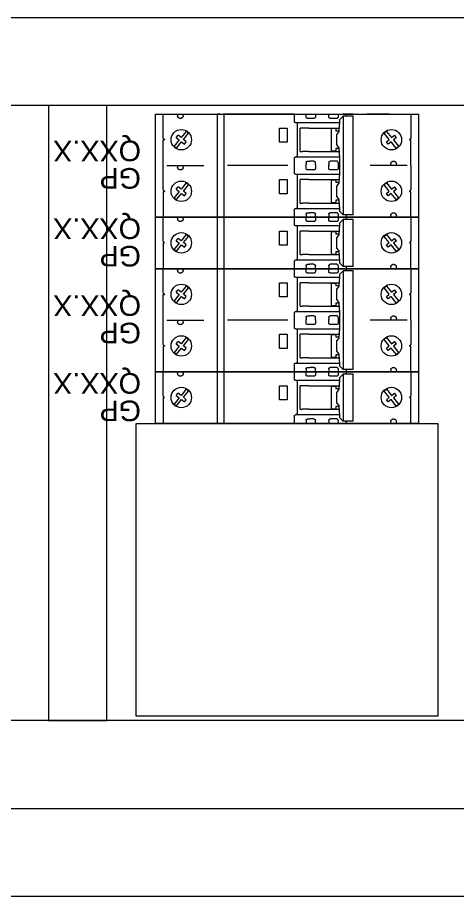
# Model space of a CAD drawing. Header units: millimetres. Extents: x 0 to 3797, y 0 to 1394.
# Drawn here: x 1576.5 to 1726.8, y 638.7 to 938.7 of the extents above; entities that cross this region are included whole.
import ezdxf

# ---------------------------------------------------------------- set-up
doc = ezdxf.new("R2010")
doc.units = ezdxf.units.MM
doc.layers.add('eProC - L2', color=41, linetype='Continuous', lineweight=20)
doc.styles.get("Standard").update_dxf_attribs({"font": 'arial.ttf'})

# ---------------------------------------------------------------- blocks, each defined once
blk = doc.blocks.new('eProC_S5Y_2Pv03')
at = {"layer": 'eProC - L2'}
for p, q in [((0, 0), (35.2, 0)), ((0, -89.8), (0, 0)), ((0, 0), (17.93, 0)), ((35.2, 0), (35.2, -89.8)), ((8.8, -2.6), (0, -2.6)), ((9.3, -2.6), (26.4, -2.6)), ((26.9, -2.6), (35, -2.6)), ((0, -3.45), (0, -17.72)), ((17.6, -3.86), (17.6, -16.52)), ((35.2, -3.45), (35.2, -17.72)), ((17.6, -7.5), (16.99, -7.52)), ((35.2, -7.5), (34.59, -7.52)), ((16.99, -9.47), (17.6, -9.53)), ((34.59, -9.47), (35.2, -9.53)), ((35.2, -9.83), (35.2, -17.6)), ((0, -21.14), (35.2, -21.14)), ((0, -47.52), (0, -23.2)), ((35.2, -23.35), (0, -23.35)), ((35.2, -21.93), (35.2, -21)), ((35.2, -47.52), (35.2, -23.2)), ((35.2, -23.35), (35.2, -47.52)), ((17.6, -45.16), (17.6, -24.57)), ((8, -42.3), (12.8, -42.3)), ((8, -44.94), (8, -42.3)), ((12.8, -44.94), (8, -44.94)), ((12.8, -42.3), (12.8, -44.94)), ((25.6, -42.3), (30.4, -42.3)), ((25.6, -44.94), (25.6, -42.3)), ((30.4, -44.94), (25.6, -44.94)), ((30.4, -42.3), (30.4, -44.94)), ((0.2, -47.52), (2.8, -47.52)), ((14.8, -47.52), (17.8, -47.52)), ((17.8, -47.52), (20.4, -47.52)), ((32.4, -47.52), (35, -47.52)), ((3, -48.55), (14.6, -48.55)), ((4.8, -49.39), (12.8, -49.39)), ((20.6, -48.55), (32.2, -48.55)), ((22.4, -49.39), (30.4, -49.39)), ((1.03, -51.44), (0.2, -51.4)), ((1.03, -51.44), (1.03, -51.44)), ((18.63, -51.44), (17.8, -51.4)), ((18.63, -51.44), (18.63, -51.44)), ((0.2, -54.64), (1.03, -54.6)), ((17.8, -54.66), (16.57, -54.6)), ((17.8, -54.64), (18.63, -54.6)), ((35, -54.64), (34.17, -54.6)), ((0.2, -59.16), (0, -59.15)), ((1.03, -59.2), (0.2, -59.16)), ((16.57, -59.2), (17.4, -59.16)), ((18.63, -59.2), (17.4, -59.14)), ((17.8, -59.16), (17.6, -59.15)), ((34.17, -59.2), (35, -59.16)), ((0.2, -62.4), (0.2, -62.4)), ((1.03, -62.36), (1.03, -62.36)), ((4.98, -62.78), (3.56, -62.78)), ((4.98, -62.78), (5.92, -62.78)), ((5, -60.03), (5, -61.58)), ((12.6, -60.03), (5, -60.03)), ((5.8, -61.58), (5, -61.58)), ((5.8, -62.78), (5.8, -61.58)), ((6.06, -62.74), (7.04, -61.98)), ((7.18, -61.94), (10.42, -61.94)), ((10.56, -61.98), (11.54, -62.74)), ((11.68, -62.78), (12.62, -62.78)), ((12.6, -61.58), (11.8, -61.58)), ((11.8, -62.78), (11.8, -61.58)), ((12.6, -61.58), (12.6, -60.03)), ((14.04, -62.78), (12.62, -62.78)), ((14.6, -63), (14.6, -62.58)), ((17.8, -62.4), (17.8, -62.4)), ((18.63, -62.36), (18.63, -62.36)), ((22.58, -62.78), (21.16, -62.78)), ((22.58, -62.78), (23.52, -62.78)), ((22.6, -60.03), (22.6, -61.58)), ((30.2, -60.03), (22.6, -60.03)), ((23.4, -61.58), (22.6, -61.58)), ((23.4, -62.78), (23.4, -61.58)), ((23.66, -62.74), (24.64, -61.98)), ((24.78, -61.94), (28.02, -61.94)), ((28.16, -61.98), (29.14, -62.74)), ((29.28, -62.78), (30.22, -62.78)), ((30.2, -61.58), (29.4, -61.58)), ((29.4, -62.78), (29.4, -61.58)), ((30.2, -61.58), (30.2, -60.03)), ((31.64, -62.78), (30.22, -62.78)), ((32.2, -63), (32.2, -62.58)), ((1.92, -63.01), (3.1, -63.01)), ((14.5, -63.01), (16.85, -63.01)), ((16.85, -63.01), (20.7, -63.01)), ((32.1, -63.01), (33.28, -63.01)), ((0.75, -67.5), (4.85, -67.5)), ((4.85, -67.5), (16.85, -67.5)), ((16.85, -67.5), (22.45, -67.5)), ((22.45, -67.5), (34.45, -67.5)), ((0, -72.08), (0, -79.97)), ((17.6, -85.94), (17.6, -73.28)), ((35.2, -72.08), (35.2, -79.97)), ((35.2, -79.97), (35.2, -72.2)), ((0.61, -80.33), (0, -80.3)), ((18.21, -80.33), (17.6, -80.3)), ((0, -82.3), (0.61, -82.27)), ((17.6, -82.3), (18.21, -82.27)), ((0, -87.2), (8.8, -87.2)), ((35.2, -89.8), (0, -89.8)), ((17.6, -87.2), (9.3, -87.2)), ((17.6, -87.2), (26.4, -87.2)), ((35.2, -87.2), (26.9, -87.2))]:
    blk.add_line(p, q, dxfattribs=at)
for points in [[(5.97, -7.16), (8.1, -8.88)], [(8.74, -8.09), (6.61, -6.36)], [(8.1, -8.88), (7.3, -9.87)], [(9.54, -7.1), (8.74, -8.09)], [(9.54, -7.1), (10.34, -7.74)], [(9.54, -8.73), (10.34, -7.74)], [(11.67, -10.46), (9.54, -8.73)], [(23.57, -7.16), (25.7, -8.88)], [(26.34, -8.09), (24.21, -6.36)], [(25.7, -8.88), (24.9, -9.87)], [(27.14, -7.1), (26.34, -8.09)], [(27.14, -7.1), (27.94, -7.74)], [(27.14, -8.73), (27.94, -7.74)], [(29.27, -10.46), (27.14, -8.73)], [(7.3, -9.87), (8.09, -10.52)], [(8.09, -10.52), (8.89, -9.53)], [(8.89, -9.53), (11.02, -11.25)], [(24.9, -9.87), (25.69, -10.52)], [(25.69, -10.52), (26.49, -9.53)], [(26.49, -9.53), (28.62, -11.25)], [(0.75, -65.07), (0, -65.07)], [(1.92, -63.01), (0.75, -64.09)], [(0.75, -67.5), (0.75, -64.09)], [(34.45, -64.09), (0.75, -64.09)], [(33.28, -63.01), (34.45, -64.09)], [(34.45, -67.5), (34.45, -64.09)], [(35.2, -65.07), (34.45, -65.07)], [(35.2, -67.5), (35.2, -64.09)], [(5.97, -82.22), (8.1, -80.49)], [(7.3, -79.5), (8.09, -78.86)], [(8.1, -80.49), (7.3, -79.5)], [(8.09, -78.86), (8.89, -79.85)], [(8.89, -79.85), (11.02, -78.12)], [(11.67, -78.92), (9.54, -80.64)], [(9.54, -80.64), (10.34, -81.63)], [(23.57, -82.22), (25.7, -80.49)], [(24.9, -79.5), (25.69, -78.86)], [(25.7, -80.49), (24.9, -79.5)], [(25.69, -78.86), (26.49, -79.85)], [(26.49, -79.85), (28.62, -78.12)], [(29.27, -78.92), (27.14, -80.64)], [(27.14, -80.64), (27.94, -81.63)], [(8.74, -81.29), (6.61, -83.01)], [(9.54, -82.28), (8.74, -81.29)], [(9.54, -82.28), (10.34, -81.63)], [(26.34, -81.29), (24.21, -83.01)], [(27.14, -82.28), (26.34, -81.29)], [(27.14, -82.28), (27.94, -81.63)]]:
    blk.add_lwpolyline(points, dxfattribs=at)
for centre in [(8.82, -8.81), (26.42, -8.81), (8.82, -80.57), (26.42, -80.57)]:
    blk.add_circle(centre, 3.49, dxfattribs=at)
for centre, start, end in [((8.82, -8.81), 132.085, 149.9302), ((26.42, -8.81), 132.085, 149.9302), ((8.82, -8.81), 312.085, 329.9302), ((26.42, -8.81), 312.085, 329.9302), ((8.82, -80.57), 30.0698, 47.915), ((26.42, -80.57), 30.0698, 47.915), ((8.82, -80.57), 210.0698, 227.915), ((26.42, -80.57), 210.0698, 227.915)]:
    blk.add_arc(centre, 3.29, start, end, dxfattribs=at)
for points, knots in [([(8.8, -2.6), (8.8, -2.6), (8.8, -2.6), (8.8, -2.61), (8.8, -2.64), (8.8, -2.68), (8.8, -2.74), (8.8, -2.82), (8.8, -2.91), (8.8, -3.01), (8.8, -3.07), (8.8, -3.1)], [0, 0, 0, 0, 0.080758, 0.160392, 0.240099, 0.368585, 0.500066, 0.628554, 0.760036, 0.877963, 1, 1, 1, 1]), ([(9.3, -2.6), (9.3, -2.6), (9.3, -2.6), (9.29, -2.61), (9.27, -2.63), (9.25, -2.65), (9.23, -2.67), (9.19, -2.71), (9.15, -2.75), (9.08, -2.82), (9, -2.9), (8.9, -3), (8.84, -3.06), (8.8, -3.1)], [0, 0, 0, 0, 0.056117, 0.113833, 0.173777, 0.236509, 0.302522, 0.372235, 0.446007, 0.56933, 0.712859, 0.83153, 1, 1, 1, 1]), ([(26.4, -2.6), (26.4, -2.6), (26.4, -2.6), (26.4, -2.61), (26.4, -2.64), (26.4, -2.68), (26.4, -2.74), (26.4, -2.82), (26.4, -2.91), (26.4, -3.01), (26.4, -3.07), (26.4, -3.1)], [0, 0, 0, 0, 0.080758, 0.160392, 0.240099, 0.368585, 0.500066, 0.628554, 0.760036, 0.877963, 1, 1, 1, 1]), ([(26.9, -2.6), (26.9, -2.6), (26.9, -2.6), (26.89, -2.61), (26.87, -2.63), (26.85, -2.65), (26.83, -2.67), (26.79, -2.71), (26.75, -2.75), (26.68, -2.82), (26.6, -2.9), (26.5, -3), (26.44, -3.06), (26.4, -3.1)], [0, 0, 0, 0, 0.056117, 0.113833, 0.173777, 0.236509, 0.302522, 0.372235, 0.446007, 0.56933, 0.712859, 0.83153, 1, 1, 1, 1]), ([(16.99, -9.47), (16.96, -9.47), (16.9, -9.46), (16.81, -9.44), (16.7, -9.41), (16.57, -9.34), (16.43, -9.24), (16.3, -9.1), (16.19, -8.92), (16.12, -8.72), (16.09, -8.5), (16.12, -8.28), (16.19, -8.08), (16.3, -7.9), (16.43, -7.76), (16.57, -7.66), (16.72, -7.59), (16.86, -7.54), (16.95, -7.53), (16.99, -7.52)], [0, 0, 0, 0, 0.031513, 0.062833, 0.094232, 0.152293, 0.210532, 0.279327, 0.348301, 0.424071, 0.50002, 0.57579, 0.651739, 0.720534, 0.789508, 0.84757, 0.905809, 0.95275, 1, 1, 1, 1]), ([(34.59, -9.47), (34.56, -9.47), (34.5, -9.46), (34.41, -9.44), (34.3, -9.41), (34.17, -9.34), (34.03, -9.24), (33.9, -9.1), (33.79, -8.92), (33.72, -8.72), (33.69, -8.5), (33.72, -8.28), (33.79, -8.08), (33.9, -7.9), (34.03, -7.76), (34.17, -7.66), (34.32, -7.59), (34.46, -7.54), (34.55, -7.53), (34.59, -7.52)], [0, 0, 0, 0, 0.031513, 0.062833, 0.094232, 0.152293, 0.210532, 0.279327, 0.348301, 0.424071, 0.50002, 0.57579, 0.651739, 0.720534, 0.789508, 0.84757, 0.905809, 0.95275, 1, 1, 1, 1]), ([(2.8, -47.52), (2.83, -47.57), (2.88, -47.64), (2.93, -47.74), (2.97, -47.82), (2.99, -47.91), (3, -47.97), (3, -48.01)], [0, 0, 0, 0, 0.350015, 0.493309, 0.624855, 0.821183, 1, 1, 1, 1]), ([(14.6, -48.01), (14.6, -47.99), (14.6, -47.94), (14.62, -47.88), (14.64, -47.81), (14.67, -47.74), (14.72, -47.64), (14.77, -47.57), (14.8, -47.52)], [0, 0, 0, 0, 0.117446, 0.242847, 0.378002, 0.506391, 0.652474, 1, 1, 1, 1]), ([(20.4, -47.52), (20.43, -47.57), (20.48, -47.64), (20.53, -47.74), (20.57, -47.82), (20.59, -47.91), (20.6, -47.97), (20.6, -48.01)], [0, 0, 0, 0, 0.350015, 0.493309, 0.624855, 0.821183, 1, 1, 1, 1]), ([(32.2, -48.01), (32.2, -47.99), (32.2, -47.94), (32.22, -47.88), (32.24, -47.81), (32.27, -47.74), (32.32, -47.64), (32.37, -47.57), (32.4, -47.52)], [0, 0, 0, 0, 0.117446, 0.242847, 0.378002, 0.506391, 0.652474, 1, 1, 1, 1]), ([(3, -48.16), (3, -48.2), (3, -48.28), (3, -48.41), (3, -48.55), (3, -48.7), (3, -48.86), (3, -49.02), (3, -49.19), (3, -49.43), (3, -49.75), (3, -50.16), (3, -50.6), (3, -50.91), (3, -51.07)], [0, 0, 0, 0, 0.062736, 0.125281, 0.187695, 0.250043, 0.312387, 0.374792, 0.437318, 0.500031, 0.625212, 0.749931, 0.874692, 1, 1, 1, 1]), ([(4.8, -49.39), (4.8, -49.44), (4.8, -49.52), (4.8, -49.64), (4.8, -49.75), (4.8, -49.89), (4.8, -50.06), (4.8, -50.16), (4.8, -50.22)], [0, 0, 0, 0, 0.125424, 0.250193, 0.374902, 0.500146, 0.749703, 1, 1, 1, 1]), ([(12.8, -50.22), (12.8, -50.19), (12.8, -50.14), (12.8, -50.05), (12.8, -49.96), (12.8, -49.82), (12.8, -49.64), (12.8, -49.48), (12.8, -49.39)], [0, 0, 0, 0, 0.125424, 0.250193, 0.374902, 0.500146, 0.749703, 1, 1, 1, 1]), ([(12.8, -52.38), (12.8, -52.31), (12.8, -52.17), (12.8, -51.96), (12.8, -51.76), (12.8, -51.57), (12.8, -51.38), (12.8, -51.13), (12.8, -50.84), (12.8, -50.51), (12.8, -50.32), (12.8, -50.22)], [0, 0, 0, 0, 0.083508, 0.166833, 0.25006, 0.333277, 0.416572, 0.500032, 0.666688, 0.83311, 1, 1, 1, 1]), ([(14.6, -48.16), (14.6, -48.15), (14.6, -48.13), (14.6, -48.1), (14.6, -48.05), (14.6, -48.02), (14.6, -48.01)], [0, 0, 0, 0, 0.251193, 0.5, 0.748807, 1, 1, 1, 1]), ([(14.6, -51.22), (14.6, -51.14), (14.6, -50.97), (14.6, -50.73), (14.6, -50.5), (14.6, -50.27), (14.6, -50.05), (14.6, -49.84), (14.6, -49.63), (14.6, -49.37), (14.6, -49.06), (14.6, -48.72), (14.6, -48.42), (14.6, -48.25), (14.6, -48.16)], [0, 0, 0, 0, 0.062754, 0.125301, 0.187708, 0.250043, 0.312375, 0.374772, 0.437302, 0.500033, 0.625237, 0.749935, 0.874674, 1, 1, 1, 1]), ([(20.6, -48.16), (20.6, -48.2), (20.6, -48.28), (20.6, -48.41), (20.6, -48.55), (20.6, -48.7), (20.6, -48.86), (20.6, -49.02), (20.6, -49.19), (20.6, -49.43), (20.6, -49.75), (20.6, -50.16), (20.6, -50.6), (20.6, -50.91), (20.6, -51.07)], [0, 0, 0, 0, 0.062736, 0.125281, 0.187695, 0.250043, 0.312387, 0.374792, 0.437318, 0.500031, 0.625212, 0.749931, 0.874692, 1, 1, 1, 1]), ([(22.4, -49.39), (22.4, -49.44), (22.4, -49.52), (22.4, -49.64), (22.4, -49.75), (22.4, -49.89), (22.4, -50.06), (22.4, -50.16), (22.4, -50.22)], [0, 0, 0, 0, 0.125424, 0.250193, 0.374902, 0.500146, 0.749703, 1, 1, 1, 1]), ([(30.4, -50.22), (30.4, -50.19), (30.4, -50.14), (30.4, -50.05), (30.4, -49.96), (30.4, -49.82), (30.4, -49.64), (30.4, -49.48), (30.4, -49.39)], [0, 0, 0, 0, 0.125424, 0.250193, 0.374902, 0.500146, 0.749703, 1, 1, 1, 1]), ([(30.4, -52.38), (30.4, -52.31), (30.4, -52.17), (30.4, -51.96), (30.4, -51.76), (30.4, -51.57), (30.4, -51.38), (30.4, -51.13), (30.4, -50.84), (30.4, -50.51), (30.4, -50.32), (30.4, -50.22)], [0, 0, 0, 0, 0.083508, 0.166833, 0.25006, 0.333277, 0.416572, 0.500032, 0.666688, 0.83311, 1, 1, 1, 1]), ([(32.2, -48.16), (32.2, -48.15), (32.2, -48.13), (32.2, -48.1), (32.2, -48.05), (32.2, -48.02), (32.2, -48.01)], [0, 0, 0, 0, 0.251193, 0.5, 0.748807, 1, 1, 1, 1]), ([(32.2, -51.22), (32.2, -51.14), (32.2, -50.97), (32.2, -50.73), (32.2, -50.5), (32.2, -50.27), (32.2, -50.05), (32.2, -49.84), (32.2, -49.63), (32.2, -49.37), (32.2, -49.06), (32.2, -48.72), (32.2, -48.42), (32.2, -48.25), (32.2, -48.16)], [0, 0, 0, 0, 0.062754, 0.125301, 0.187708, 0.250043, 0.312375, 0.374772, 0.437302, 0.500033, 0.625237, 0.749935, 0.874674, 1, 1, 1, 1]), ([(1.03, -51.44), (1.05, -51.44), (1.08, -51.44), (1.14, -51.46), (1.21, -51.48), (1.28, -51.52), (1.35, -51.58), (1.42, -51.65), (1.46, -51.74), (1.49, -51.84), (1.5, -51.9), (1.5, -51.94)], [0, 0, 0, 0, 0.071618, 0.143308, 0.216363, 0.334035, 0.455285, 0.587191, 0.721903, 0.860899, 1, 1, 1, 1]), ([(1.5, -54.1), (1.5, -53.98), (1.5, -53.74), (1.5, -53.39), (1.5, -53.03), (1.5, -52.8), (1.5, -52.68)], [0, 0, 0, 0, 0.2501, 0.5, 0.7499, 1, 1, 1, 1]), ([(3, -51.07), (3, -51.13), (3, -51.26), (3, -51.46), (3, -51.66), (3, -51.87), (3, -52.08), (3, -52.3), (3, -52.52), (3, -52.67), (3, -52.75)], [0, 0, 0, 0, 0.12575, 0.250858, 0.375537, 0.5, 0.624463, 0.749142, 0.87425, 1, 1, 1, 1]), ([(3, -52.75), (3, -52.86), (3, -53.08), (3, -53.42), (3, -53.75), (3, -54.09), (3, -54.44), (3, -55.02), (3, -55.84), (3, -56.9), (3, -57.96), (3, -58.9), (3, -59.71), (3, -60.39), (3, -60.83), (3, -61.05)], [0, 0, 0, 0, 0.041447, 0.082829, 0.124176, 0.16552, 0.206891, 0.248321, 0.374134, 0.500011, 0.625824, 0.751702, 0.834467, 0.91715, 1, 1, 1, 1]), ([(4.8, -52.38), (4.8, -52.43), (4.8, -52.53), (4.8, -52.75), (4.8, -52.99), (4.8, -53.23), (4.8, -53.45), (4.8, -53.62), (4.8, -53.67), (4.8, -53.69)], [0, 0, 0, 0, 0.150243, 0.300485, 0.450729, 0.600973, 0.751216, 0.901461, 1, 1, 1, 1]), ([(4.8, -53.69), (4.8, -53.78), (4.8, -53.94), (4.8, -54.2), (4.8, -54.46), (4.8, -54.72), (4.8, -54.98), (4.8, -55.43), (4.8, -56.07), (4.8, -56.9), (4.8, -57.73), (4.8, -58.46), (4.8, -59.08), (4.8, -59.6), (4.8, -59.94), (4.8, -60.11), (4.8, -60.54), (4.8, -60.98), (4.8, -61.42), (4.8, -61.87), (4.8, -62.33), (4.8, -62.78)], [0, 0, 0, 0, 0.041319, 0.082538, 0.123706, 0.164869, 0.206076, 0.247373, 0.373654, 0.500018, 0.626299, 0.752662, 0.835118, 0.917437, 1, 1, 1, 1.21498, 1.21498, 1.21498, 1.438947, 1.438947, 1.438947, 1.438947]), ([(12.8, -52.38), (12.8, -52.43), (12.8, -52.53), (12.8, -52.75), (12.8, -52.99), (12.8, -53.23), (12.8, -53.45), (12.8, -53.62), (12.8, -53.67), (12.8, -53.69)], [0, 0, 0, 0, 0.150243, 0.300485, 0.450729, 0.600973, 0.751216, 0.901461, 1, 1, 1, 1]), ([(12.8, -53.69), (12.8, -54.7), (12.8, -55.8), (12.8, -58), (12.8, -59.1), (12.8, -60.11), (12.8, -60.56), (12.8, -61), (12.8, -61.42), (12.8, -61.89), (12.8, -62.35), (12.8, -62.78)], [0, 0, 0, 0, 0.5, 0.5, 1, 1, 1, 1.225753, 1.225753, 1.225753, 1.481812, 1.481812, 1.481812, 1.481812]), ([(14.6, -52.62), (14.6, -52.55), (14.6, -52.4), (14.6, -52.19), (14.6, -51.99), (14.6, -51.79), (14.6, -51.6), (14.6, -51.41), (14.6, -51.28), (14.6, -51.22)], [0, 0, 0, 0, 0.143512, 0.28637, 0.428834, 0.571166, 0.71363, 0.856488, 1, 1, 1, 1]), ([(14.6, -61.18), (14.6, -61.07), (14.6, -60.84), (14.6, -60.5), (14.6, -60.15), (14.6, -59.8), (14.6, -59.44), (14.6, -58.85), (14.6, -58), (14.6, -56.9), (14.6, -55.8), (14.6, -54.83), (14.6, -54), (14.6, -53.3), (14.6, -52.84), (14.6, -52.62)], [0, 0, 0, 0, 0.041431, 0.082793, 0.124119, 0.165441, 0.206793, 0.248207, 0.374079, 0.500012, 0.625883, 0.751817, 0.834548, 0.917188, 1, 1, 1, 1]), ([(16.1, -51.95), (16.1, -51.92), (16.1, -51.88), (16.12, -51.81), (16.14, -51.74), (16.19, -51.66), (16.25, -51.59), (16.32, -51.53), (16.4, -51.48), (16.49, -51.46), (16.55, -51.45), (16.57, -51.45)], [0, 0, 0, 0, 0.093221, 0.185813, 0.279137, 0.41434, 0.546905, 0.668022, 0.785627, 0.893606, 1, 1, 1, 1]), ([(18.63, -51.44), (18.65, -51.44), (18.68, -51.44), (18.74, -51.46), (18.81, -51.48), (18.88, -51.52), (18.95, -51.58), (19.02, -51.65), (19.06, -51.74), (19.09, -51.84), (19.1, -51.9), (19.1, -51.94)], [0, 0, 0, 0, 0.071618, 0.143308, 0.216363, 0.334035, 0.455285, 0.587191, 0.721903, 0.860899, 1, 1, 1, 1]), ([(19.1, -54.1), (19.1, -53.98), (19.1, -53.74), (19.1, -53.39), (19.1, -53.03), (19.1, -52.8), (19.1, -52.68)], [0, 0, 0, 0, 0.2501, 0.5, 0.7499, 1, 1, 1, 1]), ([(20.6, -51.07), (20.6, -51.13), (20.6, -51.26), (20.6, -51.46), (20.6, -51.66), (20.6, -51.87), (20.6, -52.08), (20.6, -52.3), (20.6, -52.52), (20.6, -52.67), (20.6, -52.75)], [0, 0, 0, 0, 0.12575, 0.250858, 0.375537, 0.5, 0.624463, 0.749142, 0.87425, 1, 1, 1, 1]), ([(20.6, -52.75), (20.6, -52.86), (20.6, -53.08), (20.6, -53.42), (20.6, -53.75), (20.6, -54.09), (20.6, -54.44), (20.6, -55.02), (20.6, -55.84), (20.6, -56.9), (20.6, -57.96), (20.6, -58.9), (20.6, -59.71), (20.6, -60.39), (20.6, -60.83), (20.6, -61.05)], [0, 0, 0, 0, 0.041447, 0.082829, 0.124176, 0.16552, 0.206891, 0.248321, 0.374134, 0.500011, 0.625824, 0.751702, 0.834467, 0.91715, 1, 1, 1, 1]), ([(22.4, -52.38), (22.4, -52.43), (22.4, -52.53), (22.4, -52.75), (22.4, -52.99), (22.4, -53.23), (22.4, -53.45), (22.4, -53.62), (22.4, -53.67), (22.4, -53.69)], [0, 0, 0, 0, 0.150243, 0.300485, 0.450729, 0.600973, 0.751216, 0.901461, 1, 1, 1, 1]), ([(22.4, -53.69), (22.4, -53.78), (22.4, -53.94), (22.4, -54.2), (22.4, -54.46), (22.4, -54.72), (22.4, -54.98), (22.4, -55.43), (22.4, -56.07), (22.4, -56.9), (22.4, -57.73), (22.4, -58.46), (22.4, -59.08), (22.4, -59.6), (22.4, -59.94), (22.4, -60.11), (22.4, -60.54), (22.4, -60.98), (22.4, -61.42), (22.4, -61.87), (22.4, -62.33), (22.4, -62.78)], [0, 0, 0, 0, 0.041319, 0.082538, 0.123706, 0.164869, 0.206076, 0.247373, 0.373654, 0.500018, 0.626299, 0.752662, 0.835118, 0.917437, 1, 1, 1, 1.21498, 1.21498, 1.21498, 1.438947, 1.438947, 1.438947, 1.438947]), ([(30.4, -52.38), (30.4, -52.43), (30.4, -52.53), (30.4, -52.75), (30.4, -52.99), (30.4, -53.23), (30.4, -53.45), (30.4, -53.62), (30.4, -53.67), (30.4, -53.69)], [0, 0, 0, 0, 0.150243, 0.300485, 0.450729, 0.600973, 0.751216, 0.901461, 1, 1, 1, 1]), ([(30.4, -53.69), (30.4, -54.7), (30.4, -55.8), (30.4, -58), (30.4, -59.1), (30.4, -60.11), (30.4, -60.56), (30.4, -61), (30.4, -61.42), (30.4, -61.89), (30.4, -62.35), (30.4, -62.78)], [0, 0, 0, 0, 0.5, 0.5, 1, 1, 1, 1.225753, 1.225753, 1.225753, 1.481812, 1.481812, 1.481812, 1.481812]), ([(32.2, -52.62), (32.2, -52.55), (32.2, -52.4), (32.2, -52.19), (32.2, -51.99), (32.2, -51.79), (32.2, -51.6), (32.2, -51.41), (32.2, -51.28), (32.2, -51.22)], [0, 0, 0, 0, 0.143512, 0.28637, 0.428834, 0.571166, 0.71363, 0.856488, 1, 1, 1, 1]), ([(32.2, -61.18), (32.2, -61.07), (32.2, -60.84), (32.2, -60.5), (32.2, -60.15), (32.2, -59.8), (32.2, -59.44), (32.2, -58.85), (32.2, -58), (32.2, -56.9), (32.2, -55.8), (32.2, -54.83), (32.2, -54), (32.2, -53.3), (32.2, -52.84), (32.2, -52.62)], [0, 0, 0, 0, 0.041431, 0.082793, 0.124119, 0.165441, 0.206793, 0.248207, 0.374079, 0.500012, 0.625883, 0.751817, 0.834548, 0.917188, 1, 1, 1, 1]), ([(33.7, -51.95), (33.7, -51.92), (33.7, -51.88), (33.72, -51.81), (33.74, -51.74), (33.79, -51.66), (33.85, -51.59), (33.92, -51.53), (34, -51.48), (34.09, -51.46), (34.15, -51.45), (34.17, -51.45)], [0, 0, 0, 0, 0.093221, 0.185813, 0.279137, 0.41434, 0.546905, 0.668022, 0.785627, 0.893606, 1, 1, 1, 1]), ([(1.5, -54.1), (1.5, -54.12), (1.5, -54.16), (1.49, -54.23), (1.46, -54.3), (1.42, -54.37), (1.36, -54.45), (1.29, -54.51), (1.21, -54.56), (1.12, -54.59), (1.06, -54.59), (1.03, -54.6)], [0, 0, 0, 0, 0.085507, 0.170147, 0.255273, 0.381189, 0.506725, 0.630753, 0.754527, 0.877113, 1, 1, 1, 1]), ([(16.57, -54.6), (16.55, -54.59), (16.51, -54.59), (16.45, -54.58), (16.38, -54.55), (16.31, -54.51), (16.24, -54.44), (16.18, -54.37), (16.13, -54.28), (16.11, -54.19), (16.1, -54.13), (16.1, -54.1)], [0, 0, 0, 0, 0.082209, 0.16366, 0.245689, 0.369303, 0.493372, 0.618767, 0.744744, 0.872104, 1, 1, 1, 1]), ([(19.1, -54.1), (19.1, -54.12), (19.1, -54.16), (19.09, -54.23), (19.06, -54.3), (19.02, -54.37), (18.96, -54.45), (18.89, -54.51), (18.81, -54.56), (18.72, -54.59), (18.66, -54.59), (18.63, -54.6)], [0, 0, 0, 0, 0.085507, 0.170147, 0.255273, 0.381189, 0.506725, 0.630753, 0.754527, 0.877113, 1, 1, 1, 1]), ([(34.17, -54.6), (34.15, -54.59), (34.11, -54.59), (34.05, -54.58), (33.98, -54.55), (33.91, -54.51), (33.84, -54.44), (33.78, -54.37), (33.73, -54.28), (33.71, -54.19), (33.7, -54.13), (33.7, -54.1)], [0, 0, 0, 0, 0.082209, 0.16366, 0.245689, 0.369303, 0.493372, 0.618767, 0.744744, 0.872104, 1, 1, 1, 1]), ([(1.03, -59.2), (1.05, -59.2), (1.09, -59.21), (1.15, -59.22), (1.22, -59.25), (1.29, -59.29), (1.36, -59.35), (1.42, -59.43), (1.47, -59.51), (1.49, -59.61), (1.5, -59.67), (1.5, -59.7)], [0, 0, 0, 0, 0.082205, 0.163652, 0.245679, 0.369354, 0.493482, 0.618917, 0.744935, 0.872201, 1, 1, 1, 1]), ([(1.5, -61.12), (1.5, -61), (1.5, -60.77), (1.5, -60.41), (1.5, -60.06), (1.5, -59.82), (1.5, -59.7)], [0, 0, 0, 0, 0.2501, 0.5, 0.7499, 1, 1, 1, 1]), ([(16.1, -59.7), (16.1, -59.68), (16.1, -59.64), (16.11, -59.58), (16.14, -59.51), (16.18, -59.43), (16.24, -59.36), (16.31, -59.29), (16.39, -59.25), (16.48, -59.21), (16.54, -59.21), (16.57, -59.2)], [0, 0, 0, 0, 0.085573, 0.170275, 0.255463, 0.381339, 0.506835, 0.630803, 0.754517, 0.877108, 1, 1, 1, 1]), ([(18.63, -59.2), (18.65, -59.2), (18.69, -59.21), (18.75, -59.22), (18.82, -59.25), (18.89, -59.29), (18.96, -59.35), (19.02, -59.43), (19.07, -59.51), (19.09, -59.61), (19.1, -59.67), (19.1, -59.7)], [0, 0, 0, 0, 0.082205, 0.163652, 0.245679, 0.369354, 0.493482, 0.618917, 0.744935, 0.872201, 1, 1, 1, 1]), ([(19.1, -61.12), (19.1, -61), (19.1, -60.77), (19.1, -60.41), (19.1, -60.06), (19.1, -59.82), (19.1, -59.7)], [0, 0, 0, 0, 0.2501, 0.5, 0.7499, 1, 1, 1, 1]), ([(33.7, -59.7), (33.7, -59.68), (33.7, -59.64), (33.71, -59.58), (33.74, -59.51), (33.78, -59.43), (33.84, -59.36), (33.91, -59.29), (33.99, -59.25), (34.08, -59.21), (34.14, -59.21), (34.17, -59.2)], [0, 0, 0, 0, 0.085573, 0.170275, 0.255463, 0.381339, 0.506835, 0.630803, 0.754517, 0.877108, 1, 1, 1, 1]), ([(0.2, -62.4), (0.17, -62.4), (0.12, -62.4), (0.07, -62.41), (0.05, -62.41)], [0, 0, 0, 0, 0.508632, 1, 1, 1, 1]), ([(1.03, -62.36), (1.04, -62.36), (1.08, -62.36), (1.14, -62.34), (1.19, -62.32), (1.25, -62.3), (1.3, -62.26), (1.36, -62.21), (1.42, -62.14), (1.47, -62.05), (1.5, -61.95), (1.5, -61.89), (1.5, -61.86)], [0, 0, 0, 0, 0.068374, 0.139377, 0.213319, 0.290477, 0.371094, 0.455382, 0.587277, 0.761474, 0.880592, 1, 1, 1, 1]), ([(1.5, -61.86), (1.5, -61.8), (1.5, -61.68), (1.5, -61.5), (1.5, -61.31), (1.5, -61.18), (1.5, -61.12)], [0, 0, 0, 0, 0.25014, 0.5, 0.74986, 1, 1, 1, 1]), ([(3, -61.05), (3, -61.13), (3, -61.28), (3, -61.5), (3, -61.72), (3, -61.93), (3, -62.14), (3, -62.34), (3, -62.54), (3, -62.67), (3, -62.73), (3, -62.82), (3, -62.92), (3, -63.01)], [0, 0, 0, 0, 0.12575, 0.250858, 0.375537, 0.5, 0.624463, 0.749142, 0.87425, 1, 1, 1, 1.185166, 1.185166, 1.185166, 1.185166]), ([(3.1, -63.01), (3.2, -63.01), (3.29, -62.99), (3.45, -62.91), (3.52, -62.85), (3.56, -62.78)], [0, 0, 0, 0, 0.5, 0.5, 1, 1, 1, 1]), ([(14.04, -62.78), (14.08, -62.85), (14.15, -62.91), (14.31, -62.99), (14.4, -63.01), (14.5, -63.01)], [0, 0, 0, 0, 0.5, 0.5, 1, 1, 1, 1]), ([(14.6, -62.58), (14.6, -62.52), (14.6, -62.39), (14.6, -62.2), (14.6, -62.01), (14.6, -61.81), (14.6, -61.61), (14.6, -61.4), (14.6, -61.25), (14.6, -61.18)], [0, 0, 0, 0, 0.143512, 0.28637, 0.428834, 0.571166, 0.71363, 0.856488, 1, 1, 1, 1]), ([(16.57, -62.35), (16.55, -62.35), (16.52, -62.35), (16.46, -62.34), (16.39, -62.31), (16.32, -62.27), (16.25, -62.21), (16.19, -62.14), (16.14, -62.05), (16.11, -61.96), (16.1, -61.89), (16.1, -61.85)], [0, 0, 0, 0, 0.070996, 0.142095, 0.214573, 0.332083, 0.453298, 0.585758, 0.72107, 0.860537, 1, 1, 1, 1]), ([(18.63, -62.36), (18.35, -62.38), (18.08, -62.39), (17.8, -62.4), (17.8, -62.4), (17.8, -62.4), (17.8, -62.4), (17.63, -62.43), (17.56, -62.4), (17.4, -62.41)], [0, 0, 0, 0, 1, 1, 1, 1.000234, 1.000234, 1.000234, 4.873304, 4.873304, 4.873304, 4.873304]), ([(18.63, -62.36), (18.64, -62.36), (18.68, -62.36), (18.74, -62.34), (18.79, -62.32), (18.85, -62.3), (18.9, -62.26), (18.96, -62.21), (19.02, -62.14), (19.07, -62.05), (19.1, -61.95), (19.1, -61.89), (19.1, -61.86)], [0, 0, 0, 0, 0.068374, 0.139377, 0.213319, 0.290477, 0.371094, 0.455382, 0.587277, 0.761474, 0.880592, 1, 1, 1, 1]), ([(19.1, -61.86), (19.1, -61.8), (19.1, -61.68), (19.1, -61.5), (19.1, -61.31), (19.1, -61.18), (19.1, -61.12)], [0, 0, 0, 0, 0.25014, 0.5, 0.74986, 1, 1, 1, 1]), ([(20.6, -61.05), (20.6, -61.13), (20.6, -61.28), (20.6, -61.5), (20.6, -61.72), (20.6, -61.93), (20.6, -62.14), (20.6, -62.34), (20.6, -62.54), (20.6, -62.67), (20.6, -62.73), (20.6, -62.82), (20.6, -62.92), (20.6, -63.01)], [0, 0, 0, 0, 0.12575, 0.250858, 0.375537, 0.5, 0.624463, 0.749142, 0.87425, 1, 1, 1, 1.185166, 1.185166, 1.185166, 1.185166]), ([(20.7, -63.01), (20.8, -63.01), (20.89, -62.99), (21.05, -62.91), (21.12, -62.85), (21.16, -62.78)], [0, 0, 0, 0, 0.5, 0.5, 1, 1, 1, 1]), ([(31.64, -62.78), (31.68, -62.85), (31.75, -62.91), (31.91, -62.99), (32, -63.01), (32.1, -63.01)], [0, 0, 0, 0, 0.5, 0.5, 1, 1, 1, 1]), ([(32.2, -62.58), (32.2, -62.52), (32.2, -62.39), (32.2, -62.2), (32.2, -62.01), (32.2, -61.81), (32.2, -61.61), (32.2, -61.4), (32.2, -61.25), (32.2, -61.18)], [0, 0, 0, 0, 0.143512, 0.28637, 0.428834, 0.571166, 0.71363, 0.856488, 1, 1, 1, 1]), ([(34.17, -62.35), (34.15, -62.35), (34.12, -62.35), (34.06, -62.34), (33.99, -62.31), (33.92, -62.27), (33.85, -62.21), (33.79, -62.14), (33.74, -62.05), (33.71, -61.96), (33.7, -61.89), (33.7, -61.85)], [0, 0, 0, 0, 0.070996, 0.142095, 0.214573, 0.332083, 0.453298, 0.585758, 0.72107, 0.860537, 1, 1, 1, 1]), ([(0.61, -80.33), (0.64, -80.33), (0.7, -80.34), (0.79, -80.36), (0.9, -80.4), (1.03, -80.46), (1.17, -80.56), (1.3, -80.7), (1.41, -80.88), (1.48, -81.08), (1.51, -81.3), (1.48, -81.52), (1.41, -81.72), (1.3, -81.9), (1.17, -82.04), (1.03, -82.14), (0.89, -82.21), (0.75, -82.25), (0.66, -82.27), (0.61, -82.27)], [0, 0, 0, 0, 0.031513, 0.062834, 0.094232, 0.152293, 0.210532, 0.279327, 0.348301, 0.424071, 0.50002, 0.57579, 0.651739, 0.720534, 0.789508, 0.847569, 0.905809, 0.95275, 1, 1, 1, 1]), ([(18.21, -80.33), (18.24, -80.33), (18.3, -80.34), (18.39, -80.36), (18.5, -80.4), (18.63, -80.46), (18.77, -80.56), (18.9, -80.7), (19.01, -80.88), (19.08, -81.08), (19.11, -81.3), (19.08, -81.52), (19.01, -81.72), (18.9, -81.9), (18.77, -82.04), (18.63, -82.14), (18.49, -82.21), (18.35, -82.25), (18.26, -82.27), (18.21, -82.27)], [0, 0, 0, 0, 0.031513, 0.062834, 0.094232, 0.152293, 0.210532, 0.279327, 0.348301, 0.424071, 0.50002, 0.57579, 0.651739, 0.720534, 0.789508, 0.847569, 0.905809, 0.95275, 1, 1, 1, 1]), ([(8.8, -86.7), (8.8, -86.72), (8.8, -86.76), (8.8, -86.82), (8.8, -86.9), (8.8, -86.98), (8.8, -87.06), (8.8, -87.12), (8.8, -87.17), (8.8, -87.19), (8.8, -87.2), (8.8, -87.2)], [0, 0, 0, 0, 0.080758, 0.160392, 0.240099, 0.368585, 0.500066, 0.628554, 0.760036, 0.877963, 1, 1, 1, 1]), ([(9.3, -87.2), (9.3, -87.2), (9.3, -87.2), (9.29, -87.19), (9.28, -87.18), (9.26, -87.16), (9.22, -87.12), (9.15, -87.05), (9.08, -86.98), (8.99, -86.89), (8.9, -86.8), (8.83, -86.73), (8.8, -86.7)], [0, 0, 0, 0, 0.051851, 0.10362, 0.156261, 0.210683, 0.323967, 0.445967, 0.575521, 0.712834, 0.854621, 1, 1, 1, 1]), ([(26.4, -86.7), (26.4, -86.72), (26.4, -86.76), (26.4, -86.82), (26.4, -86.9), (26.4, -86.98), (26.4, -87.06), (26.4, -87.12), (26.4, -87.17), (26.4, -87.19), (26.4, -87.2), (26.4, -87.2)], [0, 0, 0, 0, 0.080758, 0.160392, 0.240099, 0.368585, 0.500066, 0.628554, 0.760036, 0.877963, 1, 1, 1, 1]), ([(26.9, -87.2), (26.9, -87.2), (26.9, -87.2), (26.89, -87.19), (26.88, -87.18), (26.86, -87.16), (26.82, -87.12), (26.75, -87.05), (26.68, -86.98), (26.59, -86.89), (26.5, -86.8), (26.43, -86.73), (26.4, -86.7)], [0, 0, 0, 0, 0.051851, 0.10362, 0.156261, 0.210683, 0.323967, 0.445967, 0.575521, 0.712834, 0.854621, 1, 1, 1, 1])]:
    blk.add_open_spline(points, degree=3, knots=knots, dxfattribs=at)
for points in [[(3, -48.16), (3, -48.12), (3, -48.07), (3, -48.01)], [(4.8, -52.38), (4.8, -51.53), (4.8, -50.79), (4.8, -50.22)], [(20.6, -48.16), (20.6, -48.12), (20.6, -48.07), (20.6, -48.01)], [(22.4, -52.38), (22.4, -51.53), (22.4, -50.79), (22.4, -50.22)], [(1.5, -51.94), (1.5, -52.18), (1.5, -52.43), (1.5, -52.68)], [(16.1, -52.55), (16.1, -52.34), (16.1, -52.14), (16.1, -51.95)], [(16.1, -54.1), (16.1, -53.57), (16.1, -53.06), (16.1, -52.55)], [(16.57, -51.45), (16.85, -51.43), (17.12, -51.42), (17.4, -51.4)], [(17.4, -51.4), (17.53, -51.4), (17.67, -51.39), (17.8, -51.38)], [(17.4, -51.4), (17.4, -51.4), (17.4, -51.4), (17.4, -51.4)], [(19.1, -51.94), (19.1, -52.18), (19.1, -52.43), (19.1, -52.68)], [(33.7, -52.55), (33.7, -52.34), (33.7, -52.14), (33.7, -51.95)], [(33.7, -54.1), (33.7, -53.57), (33.7, -53.06), (33.7, -52.55)], [(34.17, -51.45), (34.45, -51.43), (34.72, -51.42), (35, -51.4)], [(16.1, -61.25), (16.1, -60.74), (16.1, -60.23), (16.1, -59.7)], [(33.7, -61.25), (33.7, -60.74), (33.7, -60.23), (33.7, -59.7)], [(1.03, -62.36), (0.75, -62.38), (0.48, -62.39), (0.2, -62.4)], [(5.92, -62.78), (5.97, -62.78), (6.02, -62.77), (6.06, -62.74)], [(7.04, -61.98), (7.08, -61.96), (7.13, -61.94), (7.18, -61.94)], [(10.42, -61.94), (10.47, -61.94), (10.52, -61.96), (10.56, -61.98)], [(11.54, -62.74), (11.58, -62.77), (11.63, -62.78), (11.68, -62.78)], [(16.1, -61.85), (16.1, -61.66), (16.1, -61.46), (16.1, -61.25)], [(17.4, -62.4), (17.12, -62.38), (16.85, -62.37), (16.57, -62.35)], [(23.52, -62.78), (23.57, -62.78), (23.62, -62.77), (23.66, -62.74)], [(24.64, -61.98), (24.68, -61.96), (24.73, -61.94), (24.78, -61.94)], [(28.02, -61.94), (28.07, -61.94), (28.12, -61.96), (28.16, -61.98)], [(29.14, -62.74), (29.18, -62.77), (29.23, -62.78), (29.28, -62.78)], [(33.7, -61.85), (33.7, -61.66), (33.7, -61.46), (33.7, -61.25)], [(35, -62.4), (34.72, -62.38), (34.45, -62.37), (34.17, -62.35)]]:
    blk.add_open_spline(points, degree=3, dxfattribs=at)
for tag, p in [('GP', (16.75, 4.96)), ('ID', (26.13, 4.96))]:
    blk.add_attdef(tag, p, '', height=7.03, rotation=90, dxfattribs=at)
blk = doc.blocks.new('eProC_S5Y_1Pv03')
at = {"layer": 'eProC - L2'}
for p, q in [((0, 0), (17.93, 0)), ((8.8, -2.6), (0, -2.6)), ((9.3, -2.6), (17.4, -2.6)), ((0, -3.45), (0, -17.72)), ((17.6, -7.5), (16.99, -7.53)), ((16.99, -9.48), (17.6, -9.53)), ((17.6, -9.83), (17.6, -17.6)), ((0, -21.14), (17.6, -21.14)), ((0, -47.52), (0, -23.2)), ((17.4, -23.35), (0, -23.35)), ((17.6, -21.93), (17.6, -21)), ((17.6, -23.35), (17.6, -47.52)), ((0.2, -47.52), (2.8, -47.52)), ((14.8, -47.52), (17.4, -47.52)), ((3, -48.55), (14.6, -48.55)), ((4.8, -49.39), (12.8, -49.39)), ((1.03, -51.44), (0.2, -51.4)), ((1.03, -51.44), (1.03, -51.44)), ((0.2, -54.64), (1.03, -54.6)), ((17.4, -54.64), (16.57, -54.6)), ((0.2, -59.16), (0, -59.15)), ((1.03, -59.2), (0.2, -59.16)), ((16.57, -59.2), (17.4, -59.16)), ((0.2, -62.4), (0.2, -62.4)), ((1.03, -62.36), (1.03, -62.36)), ((4.98, -62.78), (3.56, -62.78)), ((4.98, -62.78), (5.92, -62.78)), ((5, -60.03), (5, -61.58)), ((12.6, -60.03), (5, -60.03)), ((5.8, -61.58), (5, -61.58)), ((5.8, -62.78), (5.8, -61.58)), ((6.06, -62.74), (7.04, -61.98)), ((7.18, -61.94), (10.42, -61.94)), ((10.56, -61.98), (11.54, -62.74)), ((11.68, -62.78), (12.62, -62.78)), ((12.6, -61.58), (11.8, -61.58)), ((11.8, -62.78), (11.8, -61.58)), ((12.6, -61.58), (12.6, -60.03)), ((14.04, -62.78), (12.62, -62.78)), ((14.6, -63), (14.6, -62.58)), ((1.92, -63.01), (3.1, -63.01)), ((14.5, -63.01), (15.68, -63.01)), ((0.75, -67.5), (4.85, -67.5)), ((4.85, -67.5), (16.85, -67.5)), ((0, -72.08), (0, -79.97)), ((17.6, -79.97), (17.6, -72.2)), ((0.61, -80.33), (0, -80.3)), ((0, -82.3), (0.61, -82.27)), ((0, -87.2), (8.8, -87.2)), ((17.6, -87.2), (9.3, -87.2))]:
    blk.add_line(p, q, dxfattribs=at)
for points in [[(0, 0), (17.6, 0), (17.6, -89.8), (0, -89.8)], [(8, -42.3), (12.8, -42.3), (12.8, -44.94), (8, -44.94)]]:
    blk.add_lwpolyline(points, close=True, dxfattribs=at)
for points in [[(5.97, -7.16), (8.1, -8.88)], [(8.74, -8.09), (6.61, -6.36)], [(8.1, -8.88), (7.3, -9.87)], [(9.54, -7.1), (8.74, -8.09)], [(9.54, -7.1), (10.34, -7.74)], [(9.54, -8.73), (10.34, -7.74)], [(11.67, -10.46), (9.54, -8.73)], [(7.3, -9.87), (8.09, -10.52)], [(8.09, -10.52), (8.89, -9.53)], [(8.89, -9.53), (11.02, -11.25)], [(0.75, -65.07), (0, -65.07)], [(1.92, -63.01), (0.75, -64.09)], [(0.75, -67.5), (0.75, -64.09)], [(16.85, -64.09), (0.75, -64.09)], [(15.68, -63.01), (16.85, -64.09)], [(16.85, -67.5), (16.85, -64.09)], [(17.6, -65.07), (16.85, -65.07)], [(5.97, -82.22), (8.1, -80.49)], [(7.3, -79.5), (8.09, -78.86)], [(8.1, -80.49), (7.3, -79.5)], [(8.09, -78.86), (8.89, -79.85)], [(8.89, -79.85), (11.02, -78.12)], [(11.67, -78.92), (9.54, -80.64)], [(9.54, -80.64), (10.34, -81.63)], [(8.74, -81.29), (6.61, -83.01)], [(9.54, -82.28), (8.74, -81.29)], [(9.54, -82.28), (10.34, -81.63)]]:
    blk.add_lwpolyline(points, dxfattribs=at)
for centre in [(8.82, -8.81), (8.82, -80.57)]:
    blk.add_circle(centre, 3.49, dxfattribs=at)
for centre, start, end in [((8.82, -8.81), 132.085, 149.9302), ((8.82, -8.81), 312.085, 329.9302), ((8.82, -80.57), 30.0698, 47.915), ((8.82, -80.57), 210.0698, 227.915)]:
    blk.add_arc(centre, 3.29, start, end, dxfattribs=at)
for points, knots in [([(8.8, -2.6), (8.8, -2.6), (8.8, -2.6), (8.8, -2.61), (8.8, -2.64), (8.8, -2.68), (8.8, -2.74), (8.8, -2.82), (8.8, -2.91), (8.8, -3.01), (8.8, -3.07), (8.8, -3.1)], [0, 0, 0, 0, 0.080758, 0.160392, 0.240099, 0.368585, 0.500066, 0.628554, 0.760036, 0.877963, 1, 1, 1, 1]), ([(9.3, -2.6), (9.3, -2.6), (9.3, -2.6), (9.29, -2.61), (9.27, -2.63), (9.25, -2.65), (9.23, -2.67), (9.19, -2.71), (9.15, -2.75), (9.08, -2.82), (9, -2.9), (8.9, -3), (8.84, -3.06), (8.8, -3.1)], [0, 0, 0, 0, 0.056117, 0.113833, 0.173777, 0.236509, 0.302522, 0.372235, 0.446007, 0.56933, 0.712859, 0.83153, 1, 1, 1, 1]), ([(16.99, -9.48), (16.96, -9.47), (16.9, -9.46), (16.81, -9.44), (16.7, -9.41), (16.57, -9.34), (16.43, -9.24), (16.3, -9.1), (16.19, -8.92), (16.12, -8.72), (16.09, -8.5), (16.12, -8.28), (16.19, -8.08), (16.3, -7.9), (16.43, -7.76), (16.57, -7.66), (16.72, -7.59), (16.86, -7.54), (16.95, -7.53), (16.99, -7.53)], [0, 0, 0, 0, 0.031513, 0.062833, 0.094232, 0.152293, 0.210532, 0.279327, 0.348301, 0.424071, 0.50002, 0.57579, 0.651739, 0.720534, 0.789508, 0.84757, 0.905809, 0.95275, 1, 1, 1, 1]), ([(2.8, -47.52), (2.83, -47.57), (2.88, -47.64), (2.93, -47.74), (2.97, -47.82), (2.99, -47.91), (3, -47.97), (3, -48.01)], [0, 0, 0, 0, 0.350015, 0.493309, 0.624855, 0.821183, 1, 1, 1, 1]), ([(14.6, -48.01), (14.6, -47.99), (14.6, -47.94), (14.62, -47.88), (14.64, -47.81), (14.67, -47.74), (14.72, -47.64), (14.77, -47.57), (14.8, -47.52)], [0, 0, 0, 0, 0.117446, 0.242847, 0.378002, 0.506391, 0.652474, 1, 1, 1, 1]), ([(3, -48.16), (3, -48.2), (3, -48.28), (3, -48.41), (3, -48.55), (3, -48.7), (3, -48.86), (3, -49.02), (3, -49.19), (3, -49.43), (3, -49.75), (3, -50.16), (3, -50.6), (3, -50.91), (3, -51.07)], [0, 0, 0, 0, 0.062736, 0.125281, 0.187695, 0.250043, 0.312387, 0.374792, 0.437318, 0.500031, 0.625212, 0.749931, 0.874692, 1, 1, 1, 1]), ([(4.8, -49.39), (4.8, -49.44), (4.8, -49.52), (4.8, -49.64), (4.8, -49.75), (4.8, -49.89), (4.8, -50.06), (4.8, -50.16), (4.8, -50.22)], [0, 0, 0, 0, 0.125424, 0.250193, 0.374902, 0.500146, 0.749703, 1, 1, 1, 1]), ([(12.8, -50.22), (12.8, -50.19), (12.8, -50.14), (12.8, -50.05), (12.8, -49.96), (12.8, -49.82), (12.8, -49.64), (12.8, -49.48), (12.8, -49.39)], [0, 0, 0, 0, 0.125424, 0.250193, 0.374902, 0.500146, 0.749703, 1, 1, 1, 1]), ([(12.8, -52.38), (12.8, -52.31), (12.8, -52.17), (12.8, -51.96), (12.8, -51.76), (12.8, -51.57), (12.8, -51.38), (12.8, -51.13), (12.8, -50.84), (12.8, -50.51), (12.8, -50.32), (12.8, -50.22)], [0, 0, 0, 0, 0.083508, 0.166833, 0.25006, 0.333277, 0.416572, 0.500032, 0.666688, 0.83311, 1, 1, 1, 1]), ([(14.6, -48.16), (14.6, -48.15), (14.6, -48.13), (14.6, -48.1), (14.6, -48.05), (14.6, -48.02), (14.6, -48.01)], [0, 0, 0, 0, 0.251193, 0.5, 0.748807, 1, 1, 1, 1]), ([(14.6, -51.22), (14.6, -51.14), (14.6, -50.97), (14.6, -50.73), (14.6, -50.5), (14.6, -50.27), (14.6, -50.05), (14.6, -49.84), (14.6, -49.63), (14.6, -49.37), (14.6, -49.06), (14.6, -48.72), (14.6, -48.42), (14.6, -48.25), (14.6, -48.16)], [0, 0, 0, 0, 0.062754, 0.125301, 0.187708, 0.250043, 0.312375, 0.374772, 0.437302, 0.500033, 0.625237, 0.749935, 0.874674, 1, 1, 1, 1]), ([(1.03, -51.44), (1.05, -51.44), (1.08, -51.44), (1.14, -51.46), (1.21, -51.48), (1.28, -51.52), (1.35, -51.58), (1.42, -51.65), (1.46, -51.74), (1.49, -51.84), (1.5, -51.9), (1.5, -51.94)], [0, 0, 0, 0, 0.071618, 0.143308, 0.216363, 0.334035, 0.455285, 0.587191, 0.721903, 0.860899, 1, 1, 1, 1]), ([(1.5, -54.1), (1.5, -53.98), (1.5, -53.74), (1.5, -53.39), (1.5, -53.03), (1.5, -52.8), (1.5, -52.68)], [0, 0, 0, 0, 0.2501, 0.5, 0.7499, 1, 1, 1, 1]), ([(3, -51.07), (3, -51.13), (3, -51.26), (3, -51.46), (3, -51.66), (3, -51.87), (3, -52.08), (3, -52.3), (3, -52.52), (3, -52.67), (3, -52.75)], [0, 0, 0, 0, 0.12575, 0.250858, 0.375537, 0.5, 0.624463, 0.749142, 0.87425, 1, 1, 1, 1]), ([(3, -52.75), (3, -52.86), (3, -53.08), (3, -53.42), (3, -53.75), (3, -54.09), (3, -54.44), (3, -55.02), (3, -55.84), (3, -56.9), (3, -57.96), (3, -58.9), (3, -59.71), (3, -60.39), (3, -60.83), (3, -61.05)], [0, 0, 0, 0, 0.041447, 0.082829, 0.124176, 0.16552, 0.206891, 0.248321, 0.374134, 0.500011, 0.625824, 0.751702, 0.834467, 0.91715, 1, 1, 1, 1]), ([(4.8, -52.38), (4.8, -52.43), (4.8, -52.53), (4.8, -52.75), (4.8, -52.99), (4.8, -53.23), (4.8, -53.45), (4.8, -53.62), (4.8, -53.67), (4.8, -53.69)], [0, 0, 0, 0, 0.150243, 0.300485, 0.450729, 0.600973, 0.751216, 0.901461, 1, 1, 1, 1]), ([(4.8, -53.69), (4.8, -53.78), (4.8, -53.94), (4.8, -54.2), (4.8, -54.46), (4.8, -54.72), (4.8, -54.98), (4.8, -55.43), (4.8, -56.07), (4.8, -56.9), (4.8, -57.73), (4.8, -58.46), (4.8, -59.08), (4.8, -59.6), (4.8, -59.94), (4.8, -60.11), (4.8, -60.54), (4.8, -60.98), (4.8, -61.42), (4.8, -61.87), (4.8, -62.33), (4.8, -62.78)], [0, 0, 0, 0, 0.041319, 0.082538, 0.123706, 0.164869, 0.206076, 0.247373, 0.373654, 0.500018, 0.626299, 0.752662, 0.835118, 0.917437, 1, 1, 1, 1.21498, 1.21498, 1.21498, 1.438947, 1.438947, 1.438947, 1.438947]), ([(12.8, -52.38), (12.8, -52.43), (12.8, -52.53), (12.8, -52.75), (12.8, -52.99), (12.8, -53.23), (12.8, -53.45), (12.8, -53.62), (12.8, -53.67), (12.8, -53.69)], [0, 0, 0, 0, 0.150243, 0.300485, 0.450729, 0.600973, 0.751216, 0.901461, 1, 1, 1, 1]), ([(12.8, -53.69), (12.8, -54.7), (12.8, -55.8), (12.8, -58), (12.8, -59.1), (12.8, -60.11), (12.8, -60.56), (12.8, -61), (12.8, -61.42), (12.8, -61.89), (12.8, -62.35), (12.8, -62.78)], [0, 0, 0, 0, 0.5, 0.5, 1, 1, 1, 1.225753, 1.225753, 1.225753, 1.481812, 1.481812, 1.481812, 1.481812]), ([(14.6, -52.62), (14.6, -52.55), (14.6, -52.4), (14.6, -52.19), (14.6, -51.99), (14.6, -51.79), (14.6, -51.6), (14.6, -51.41), (14.6, -51.28), (14.6, -51.22)], [0, 0, 0, 0, 0.143512, 0.28637, 0.428834, 0.571166, 0.71363, 0.856488, 1, 1, 1, 1]), ([(14.6, -61.18), (14.6, -61.07), (14.6, -60.84), (14.6, -60.5), (14.6, -60.15), (14.6, -59.8), (14.6, -59.44), (14.6, -58.85), (14.6, -58), (14.6, -56.9), (14.6, -55.8), (14.6, -54.83), (14.6, -54), (14.6, -53.3), (14.6, -52.85), (14.6, -52.62)], [0, 0, 0, 0, 0.041431, 0.082793, 0.124119, 0.165441, 0.206793, 0.248207, 0.374079, 0.500012, 0.625883, 0.751817, 0.834548, 0.917188, 1, 1, 1, 1]), ([(16.1, -51.95), (16.1, -51.92), (16.1, -51.88), (16.12, -51.81), (16.14, -51.74), (16.19, -51.66), (16.25, -51.59), (16.32, -51.53), (16.4, -51.48), (16.49, -51.46), (16.55, -51.45), (16.57, -51.45)], [0, 0, 0, 0, 0.093221, 0.185813, 0.279137, 0.41434, 0.546905, 0.668022, 0.785627, 0.893606, 1, 1, 1, 1]), ([(1.5, -54.1), (1.5, -54.12), (1.5, -54.16), (1.49, -54.23), (1.46, -54.3), (1.42, -54.37), (1.36, -54.45), (1.29, -54.51), (1.21, -54.56), (1.12, -54.59), (1.06, -54.59), (1.03, -54.6)], [0, 0, 0, 0, 0.085507, 0.170147, 0.255273, 0.381189, 0.506725, 0.630753, 0.754527, 0.877113, 1, 1, 1, 1]), ([(16.57, -54.6), (16.55, -54.59), (16.51, -54.59), (16.45, -54.58), (16.38, -54.55), (16.31, -54.51), (16.24, -54.44), (16.18, -54.37), (16.13, -54.28), (16.11, -54.19), (16.1, -54.13), (16.1, -54.1)], [0, 0, 0, 0, 0.082209, 0.16366, 0.245689, 0.369303, 0.493372, 0.618767, 0.744744, 0.872104, 1, 1, 1, 1]), ([(1.03, -59.2), (1.05, -59.2), (1.09, -59.21), (1.15, -59.22), (1.22, -59.25), (1.29, -59.29), (1.36, -59.35), (1.42, -59.43), (1.47, -59.51), (1.49, -59.61), (1.5, -59.67), (1.5, -59.7)], [0, 0, 0, 0, 0.082205, 0.163652, 0.245679, 0.369354, 0.493482, 0.618917, 0.744935, 0.872201, 1, 1, 1, 1]), ([(1.5, -61.12), (1.5, -61), (1.5, -60.77), (1.5, -60.41), (1.5, -60.06), (1.5, -59.82), (1.5, -59.7)], [0, 0, 0, 0, 0.2501, 0.5, 0.7499, 1, 1, 1, 1]), ([(16.1, -59.7), (16.1, -59.68), (16.1, -59.64), (16.11, -59.58), (16.14, -59.51), (16.18, -59.43), (16.24, -59.36), (16.31, -59.29), (16.39, -59.25), (16.48, -59.21), (16.54, -59.21), (16.57, -59.2)], [0, 0, 0, 0, 0.085573, 0.170275, 0.255463, 0.381339, 0.506835, 0.630803, 0.754517, 0.877108, 1, 1, 1, 1]), ([(0.2, -62.4), (0.17, -62.4), (0.12, -62.4), (0.07, -62.41), (0.05, -62.41)], [0, 0, 0, 0, 0.508632, 1, 1, 1, 1]), ([(1.03, -62.36), (1.04, -62.36), (1.08, -62.36), (1.14, -62.34), (1.19, -62.32), (1.25, -62.3), (1.3, -62.26), (1.36, -62.21), (1.42, -62.14), (1.47, -62.05), (1.5, -61.95), (1.5, -61.89), (1.5, -61.86)], [0, 0, 0, 0, 0.068374, 0.139377, 0.213319, 0.290477, 0.371094, 0.455382, 0.587277, 0.761474, 0.880592, 1, 1, 1, 1]), ([(1.5, -61.86), (1.5, -61.8), (1.5, -61.68), (1.5, -61.5), (1.5, -61.31), (1.5, -61.18), (1.5, -61.12)], [0, 0, 0, 0, 0.25014, 0.5, 0.74986, 1, 1, 1, 1]), ([(3, -61.05), (3, -61.13), (3, -61.28), (3, -61.5), (3, -61.72), (3, -61.93), (3, -62.14), (3, -62.34), (3, -62.54), (3, -62.67), (3, -62.73), (3, -62.82), (3, -62.92), (3, -63.01)], [0, 0, 0, 0, 0.12575, 0.250858, 0.375537, 0.5, 0.624463, 0.749142, 0.87425, 1, 1, 1, 1.185166, 1.185166, 1.185166, 1.185166]), ([(3.1, -63.01), (3.2, -63.01), (3.29, -62.99), (3.45, -62.91), (3.52, -62.85), (3.56, -62.78)], [0, 0, 0, 0, 0.5, 0.5, 1, 1, 1, 1]), ([(14.04, -62.78), (14.08, -62.85), (14.15, -62.91), (14.31, -62.99), (14.4, -63.01), (14.5, -63.01)], [0, 0, 0, 0, 0.5, 0.5, 1, 1, 1, 1]), ([(14.6, -62.58), (14.6, -62.52), (14.6, -62.39), (14.6, -62.2), (14.6, -62.01), (14.6, -61.81), (14.6, -61.61), (14.6, -61.4), (14.6, -61.25), (14.6, -61.18)], [0, 0, 0, 0, 0.143512, 0.28637, 0.428834, 0.571166, 0.71363, 0.856488, 1, 1, 1, 1]), ([(16.57, -62.35), (16.55, -62.35), (16.52, -62.35), (16.46, -62.34), (16.39, -62.31), (16.32, -62.27), (16.25, -62.21), (16.19, -62.14), (16.14, -62.05), (16.11, -61.96), (16.1, -61.89), (16.1, -61.85)], [0, 0, 0, 0, 0.070996, 0.142095, 0.214573, 0.332083, 0.453298, 0.585758, 0.72107, 0.860537, 1, 1, 1, 1]), ([(0.61, -80.33), (0.64, -80.33), (0.7, -80.34), (0.79, -80.36), (0.9, -80.4), (1.03, -80.46), (1.17, -80.56), (1.3, -80.7), (1.41, -80.88), (1.48, -81.08), (1.51, -81.3), (1.48, -81.52), (1.41, -81.72), (1.3, -81.9), (1.17, -82.04), (1.03, -82.14), (0.89, -82.21), (0.75, -82.25), (0.66, -82.27), (0.61, -82.27)], [0, 0, 0, 0, 0.031513, 0.062834, 0.094232, 0.152293, 0.210532, 0.279327, 0.348301, 0.424071, 0.50002, 0.57579, 0.651739, 0.720534, 0.789508, 0.847569, 0.905809, 0.95275, 1, 1, 1, 1]), ([(8.8, -86.7), (8.8, -86.72), (8.8, -86.76), (8.8, -86.82), (8.8, -86.9), (8.8, -86.98), (8.8, -87.06), (8.8, -87.12), (8.8, -87.17), (8.8, -87.19), (8.8, -87.2), (8.8, -87.2)], [0, 0, 0, 0, 0.080758, 0.160392, 0.240099, 0.368585, 0.500066, 0.628554, 0.760036, 0.877963, 1, 1, 1, 1]), ([(9.3, -87.2), (9.3, -87.2), (9.3, -87.2), (9.29, -87.19), (9.28, -87.18), (9.26, -87.16), (9.22, -87.12), (9.15, -87.05), (9.08, -86.98), (8.99, -86.89), (8.9, -86.8), (8.83, -86.73), (8.8, -86.7)], [0, 0, 0, 0, 0.051851, 0.10362, 0.156261, 0.210683, 0.323967, 0.445967, 0.575521, 0.712834, 0.854621, 1, 1, 1, 1])]:
    blk.add_open_spline(points, degree=3, knots=knots, dxfattribs=at)
for points in [[(3, -48.16), (3, -48.12), (3, -48.07), (3, -48.01)], [(4.8, -52.38), (4.8, -51.53), (4.8, -50.79), (4.8, -50.22)], [(1.5, -51.94), (1.5, -52.18), (1.5, -52.43), (1.5, -52.68)], [(16.1, -52.55), (16.1, -52.34), (16.1, -52.14), (16.1, -51.95)], [(16.1, -54.1), (16.1, -53.57), (16.1, -53.06), (16.1, -52.55)], [(16.57, -51.45), (16.85, -51.43), (17.12, -51.42), (17.4, -51.4)], [(16.1, -61.25), (16.1, -60.74), (16.1, -60.23), (16.1, -59.7)], [(1.03, -62.36), (0.75, -62.38), (0.48, -62.39), (0.2, -62.4)], [(5.92, -62.78), (5.97, -62.78), (6.02, -62.77), (6.06, -62.74)], [(7.04, -61.98), (7.08, -61.96), (7.13, -61.94), (7.18, -61.94)], [(10.42, -61.94), (10.47, -61.94), (10.52, -61.96), (10.56, -61.98)], [(11.54, -62.74), (11.58, -62.77), (11.63, -62.78), (11.68, -62.78)], [(16.1, -61.85), (16.1, -61.66), (16.1, -61.46), (16.1, -61.25)], [(17.4, -62.4), (17.12, -62.38), (16.85, -62.37), (16.57, -62.35)]]:
    blk.add_open_spline(points, degree=3, dxfattribs=at)
for tag, p in [('GP', (7.79, 4.96)), ('ID', (17.17, 4.96))]:
    blk.add_attdef(tag, p, '', height=7.03, rotation=90, dxfattribs=at)

msp = doc.modelspace()

# ---------------------------------------------------------------- linework, layer by layer
at = {"layer": 'eProC - L2'}
for points in [[(1110.071, 938.713), (2110.071, 938.713), (2110.071, 638.713), (1110.071, 638.713), (1110.071, 938.713)], [(1140.071, 908.713), (1140.071, 668.713), (1140.071, 668.713), (2080.071, 668.713), (2080.071, 668.713), (2080.071, 908.713), (2080.071, 908.713), (1140.071, 908.713)], [(1607.071, 698.713), (1607.071, 908.713), (1587.071, 908.713), (1587.071, 698.713), (1607.071, 698.713)], [(1617.071, 800.192), (1720.071, 800.192), (1720.071, 700.192), (1617.071, 700.192), (1617.071, 800.192)], [(2050.071, 668.713), (2050.071, 698.713), (1140.071, 698.713), (1140.071, 668.713), (2050.071, 668.713)]]:
    msp.add_lwpolyline(points, dxfattribs=at)

# ---------------------------------------------------------------- block references
at = {"color": 4, "rotation": 90}
for name, p in [('eProC_S5Y_2Pv03', (1623.671, 870.592)), ('eProC_S5Y_1Pv03', (1623.671, 852.992)), ('eProC_S5Y_2Pv03', (1623.671, 817.792)), ('eProC_S5Y_1Pv03', (1623.671, 800.192))]:
    msp.add_blockref(name, p, dxfattribs=at).add_auto_attribs({'GP': 'GP', 'ID': 'QXX.X'})

doc.saveas('drawing.dxf')
